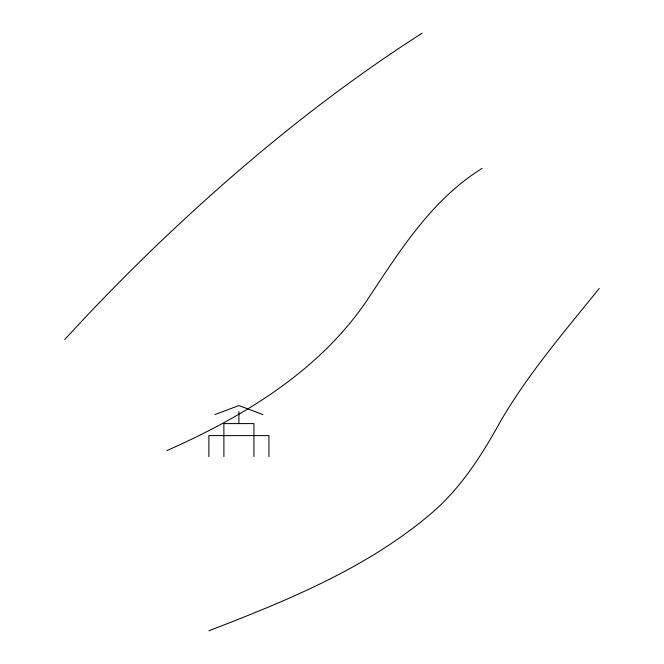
<?xml version="1.0" encoding="UTF-8"?>
<svg xmlns="http://www.w3.org/2000/svg" width="664" height="664" viewBox="0 0 664 664"><rect width="100%" height="100%" fill="white"/><g stroke="black" fill="none" stroke-linecap="round" stroke-linejoin="round"><path stroke-width="1" d="M599.268 288.458C564.74 331.145 528.801 373.068 500.922 420.586C481.939 455.039 460.517 488.887 430.064 514.434C365.789 568.716 286.533 600.812 208.878 630.8M64.732 339.512L83.623 319.176A2095.128 2095.128 0 0 1 164.913 237.496C244.452 162.099 329.668 92.296 422.088 33.2M482.147 168.332C430.762 200.246 398.823 252.478 366.163 301.597C318.156 371.691 243.099 416.868 166.838 450.615M214.879 414.585L238.907 405.571L262.927 414.585M268.937 456.624L268.937 435.601L208.878 435.601L208.878 456.624M253.922 456.624L253.922 423.591L223.892 423.591L223.892 456.624M238.907 411.58L238.907 423.591"/></g></svg>
